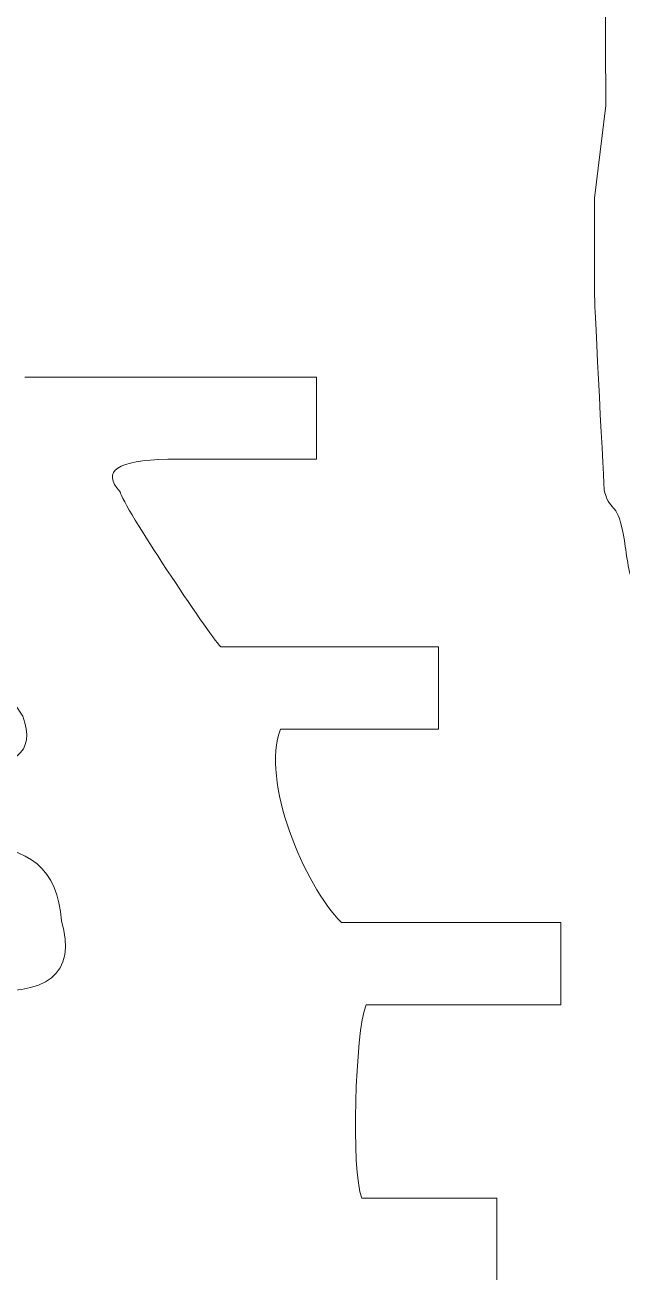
# Model space of a CAD drawing. Header units: inches. Extents: x -9.9 to 9.9, y -6.5 to 6.6.
# Drawn here: x -4.243 to -3.425, y 3.39 to 5.098 of the extents above; entities that cross this region are included whole.
import ezdxf

# ---------------------------------------------------------------- set-up
doc = ezdxf.new("R2010")
doc.units = ezdxf.units.IN
doc.header["$MEASUREMENT"] = 0
doc.layers.add('Layer 1', color=7, linetype='Continuous')

msp = doc.modelspace()

# ---------------------------------------------------------------- linework, layer by layer
at = {"layer": 'Layer 1', "color": 1, "lineweight": 9}
for points, knots in [([(-3.7272, 5.645), (-3.6552, 5.6586), (-3.5765, 5.5944), (-3.5343, 5.5311), (-3.5343, 5.5311), (-3.5121, 5.4977), (-3.4491, 5.3705), (-3.4491, 5.3368), (-3.4491, 5.3368), (-3.4491, 5.3368), (-3.4471, 4.988), (-3.4471, 4.988), (-3.4471, 4.988), (-3.4471, 4.988), (-3.4625, 4.8609), (-3.4625, 4.8609), (-3.4625, 4.8609), (-3.4625, 4.8609), (-3.4625, 4.7269), (-3.4625, 4.7269), (-3.4625, 4.7269), (-3.4625, 4.7149), (-3.4493, 4.4596), (-3.4491, 4.4589), (-3.4491, 4.4589), (-3.4393, 4.4269), (-3.431, 4.4493), (-3.4217, 4.3918), (-3.4217, 4.3918), (-3.4184, 4.371), (-3.4157, 4.3435), (-3.4066, 4.3248), (-3.4066, 4.3248), (-3.3985, 4.3082), (-3.3709, 4.2115), (-3.3661, 4.1908), (-3.3661, 4.1908), (-3.3586, 4.1586), (-3.3353, 4.0764), (-3.3351, 4.0568), (-3.3351, 4.0568), (-3.335, 4.0544), (-3.3085, 3.9286), (-3.3065, 3.9227), (-3.3065, 3.9227), (-3.2847, 3.858), (-3.1711, 3.6933), (-3.1676, 3.648), (-3.1676, 3.648), (-3.2332, 3.4878), (-3.363, 3.6107), (-3.3619, 3.266), (-3.3619, 3.266), (-3.3616, 3.1435), (-3.4054, 3.143), (-3.4759, 3.0916)], [0, 0, 0, 0, 0.071429, 0.071429, 0.071429, 0.071429, 0.142857, 0.142857, 0.142857, 0.142857, 0.214286, 0.214286, 0.214286, 0.214286, 0.285714, 0.285714, 0.285714, 0.285714, 0.357143, 0.357143, 0.357143, 0.357143, 0.428571, 0.428571, 0.428571, 0.428571, 0.5, 0.5, 0.5, 0.5, 0.571429, 0.571429, 0.571429, 0.571429, 0.642857, 0.642857, 0.642857, 0.642857, 0.714286, 0.714286, 0.714286, 0.714286, 0.785714, 0.785714, 0.785714, 0.785714, 0.857143, 0.857143, 0.857143, 0.857143, 0.928571, 0.928571, 0.928571, 0.928571, 1, 1, 1, 1]), ([(-4.2427, 4.6159), (-4.2427, 4.6159), (-3.8436, 4.6159), (-3.8436, 4.6159), (-3.8436, 4.6159), (-3.8436, 4.6159), (-3.8436, 4.5033), (-3.8436, 4.5033), (-3.8436, 4.5033), (-3.8436, 4.5033), (-4.0472, 4.5033), (-4.0472, 4.5033)], [0, 0, 0, 0, 0.333333, 0.333333, 0.333333, 0.333333, 0.666667, 0.666667, 0.666667, 0.666667, 1, 1, 1, 1]), ([(-4.6147, 4.2509), (-4.4227, 4.2737), (-4.2996, 4.2405), (-4.2456, 4.1515), (-4.2456, 4.1515), (-4.2274, 4.1012), (-4.256, 4.0788), (-4.3313, 4.0842), (-4.3313, 4.0842), (-4.3313, 4.0842), (-4.599, 4.0842), (-4.599, 4.0842), (-4.599, 4.0842), (-4.599, 4.0842), (-4.599, 3.9716), (-4.599, 3.9716), (-4.599, 3.9716), (-4.599, 3.9716), (-4.3124, 3.9716), (-4.3124, 3.9716), (-4.3124, 3.9716), (-4.2371, 3.9748), (-4.1972, 3.9412), (-4.1928, 3.8708), (-4.1928, 3.8708), (-4.1715, 3.7984), (-4.2111, 3.7668), (-4.3115, 3.7762)], [0, 0, 0, 0, 0.142857, 0.142857, 0.142857, 0.142857, 0.285714, 0.285714, 0.285714, 0.285714, 0.428571, 0.428571, 0.428571, 0.428571, 0.571429, 0.571429, 0.571429, 0.571429, 0.714286, 0.714286, 0.714286, 0.714286, 0.857143, 0.857143, 0.857143, 0.857143, 1, 1, 1, 1]), ([(-3.9746, 4.2463), (-3.9746, 4.2463), (-3.6762, 4.2463), (-3.6762, 4.2463), (-3.6762, 4.2463), (-3.6762, 4.2463), (-3.6762, 4.1337), (-3.6762, 4.1337), (-3.6762, 4.1337), (-3.6762, 4.1337), (-3.8925, 4.1337), (-3.8925, 4.1337)], [0, 0, 0, 0, 0.333333, 0.333333, 0.333333, 0.333333, 0.666667, 0.666667, 0.666667, 0.666667, 1, 1, 1, 1]), ([(-3.8092, 3.8685), (-3.8092, 3.8685), (-3.5087, 3.8685), (-3.5087, 3.8685), (-3.5087, 3.8685), (-3.5087, 3.8685), (-3.5087, 3.7559), (-3.5087, 3.7559), (-3.5087, 3.7559), (-3.5087, 3.7559), (-3.7755, 3.7559), (-3.7755, 3.7559)], [0, 0, 0, 0, 0.333333, 0.333333, 0.333333, 0.333333, 0.666667, 0.666667, 0.666667, 0.666667, 1, 1, 1, 1]), ([(-4.5138, 3.1205), (-4.5138, 3.178), (-4.4889, 3.2181), (-4.4476, 3.2593), (-4.4476, 3.2593), (-4.3655, 3.2912), (-4.3271, 3.2894), (-4.2399, 3.2995), (-4.2399, 3.2995), (-4.2023, 3.3038), (-4.0375, 3.3676), (-3.9833, 3.3782), (-3.9833, 3.3782), (-3.9833, 3.3782), (-3.5962, 3.3783), (-3.5962, 3.3783), (-3.5962, 3.3783), (-3.5962, 3.3783), (-3.5962, 3.4908), (-3.5962, 3.4908), (-3.5962, 3.4908), (-3.5962, 3.4908), (-3.7813, 3.4908), (-3.7813, 3.4908)], [0, 0, 0, 0, 0.166667, 0.166667, 0.166667, 0.166667, 0.333333, 0.333333, 0.333333, 0.333333, 0.5, 0.5, 0.5, 0.5, 0.666667, 0.666667, 0.666667, 0.666667, 0.833333, 0.833333, 0.833333, 0.833333, 1, 1, 1, 1])]:
    msp.add_open_spline(points, degree=3, knots=knots, dxfattribs=at)
for points in [[(-4.1125, 4.4589), (-4.1383, 4.4872), (-4.1165, 4.502), (-4.0472, 4.5033)], [(-3.9746, 4.2463), (-3.9922, 4.2653), (-4.1084, 4.4393), (-4.1125, 4.4589)], [(-3.8092, 3.8685), (-3.8603, 3.9196), (-3.92, 4.0629), (-3.8925, 4.1337)], [(-3.7814, 3.4908), (-3.7963, 3.5293), (-3.7905, 3.7174), (-3.7755, 3.7559)]]:
    msp.add_open_spline(points, degree=3, dxfattribs=at)

doc.saveas('drawing.dxf')
